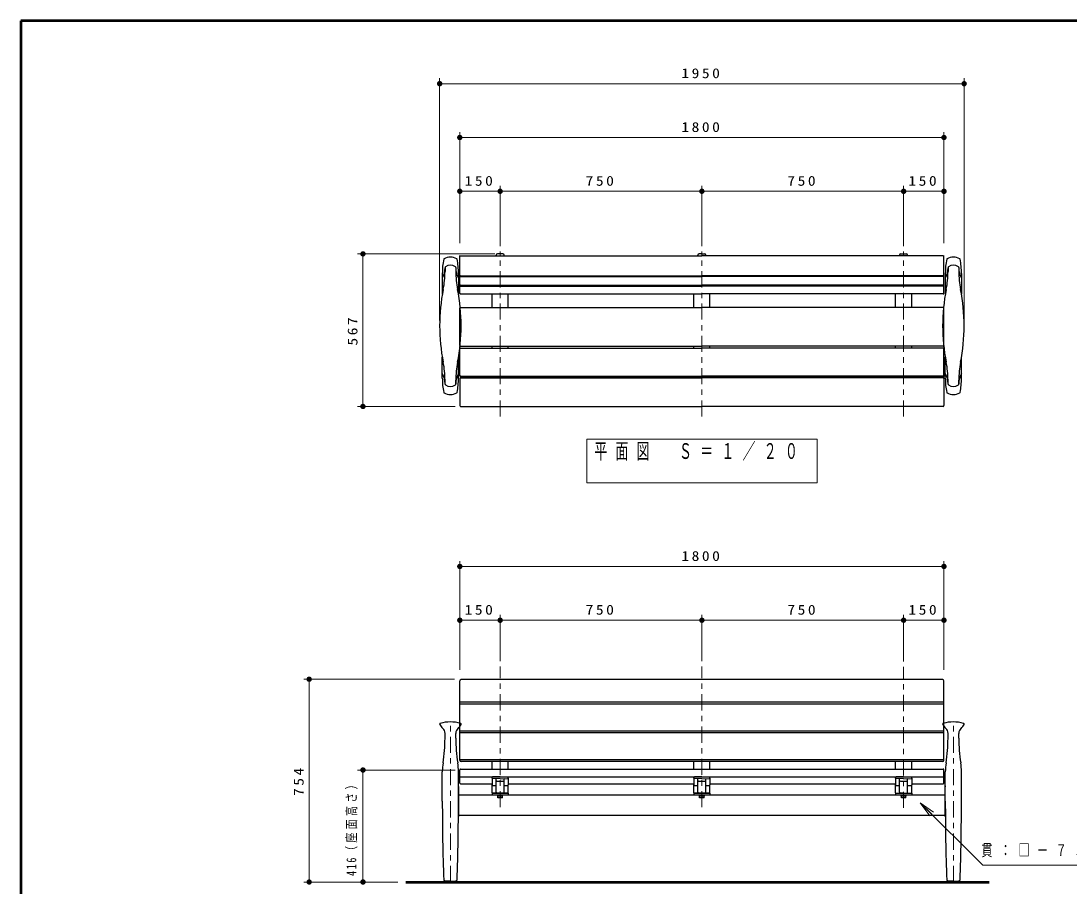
# Model space of a CAD drawing. Units: millimetres on the paper, scale 1:20. Extents: x -385 to 0, y 0 to 267.
# Drawn here: x -385 to -190.2, y 106.2 to 267 of the extents above; entities that cross this region are included whole.
import ezdxf

# ---------------------------------------------------------------- set-up
doc = ezdxf.new("R2010")
doc.units = ezdxf.units.MM
doc.linetypes.add('USER2', pattern=[6, 3, -1, 1, -1])
doc.layers.add('1_20', color=7, linetype='Continuous', lineweight=25)
doc.layers.add('A3図枠', color=7, linetype='Continuous', lineweight=13)
doc.styles.add('ＭＳ ゴシック', font='')
doc.styles.get('ＭＳ ゴシック').set_extended_font_data('MS Gothic')

# ---------------------------------------------------------------- blocks, each defined once
blk = doc.blocks.new('filled_dot')
at = {"color": 0, "linetype": 'Continuous', "lineweight": -2, "const_width": 1.25}
blk.add_lwpolyline([(-0.625, 0, 1), (0.625, 0, 1)], format="xyb", close=True, dxfattribs=at)

msp = doc.modelspace()

# ---------------------------------------------------------------- linework, layer by layer
at = {"layer": '1_20', "lineweight": 13}
for p, q in [((-307.175, 211.329), (-307.175, 256.337)), ((-307.175, 255.337), (-209.675, 255.337)), ((-209.675, 211.329), (-209.675, 256.337)), ((-303.425, 225.666), (-303.425, 246.337)), ((-213.425, 225.666), (-213.425, 246.337)), ((-303.425, 245.337), (-213.425, 245.337)), ((-295.925, 225.115), (-295.925, 236.337)), ((-258.425, 225.159), (-258.425, 236.337)), ((-220.925, 225.115), (-220.925, 236.337)), ((-303.425, 235.337), (-295.925, 235.337)), ((-295.925, 235.337), (-258.425, 235.337)), ((-258.425, 235.337), (-220.925, 235.337)), ((-220.925, 235.337), (-213.425, 235.337)), ((-296.925, 223.701), (-322.425, 223.701)), ((-321.425, 195.341), (-321.425, 223.701)), ((-304.275, 195.341), (-322.425, 195.341)), ((-279.825, 189.257), (-279.825, 181.123)), ((-237.025, 189.257), (-279.825, 189.257)), ((-237.025, 181.123), (-237.025, 189.257)), ((-279.825, 181.123), (-237.025, 181.123)), ((-303.425, 146.35), (-303.425, 166.6)), ((-303.425, 165.6), (-213.425, 165.6)), ((-213.425, 146.35), (-213.425, 166.6)), ((-295.925, 147.995), (-295.925, 156.6)), ((-258.425, 147.995), (-258.425, 156.6)), ((-220.925, 147.945), (-220.925, 156.6)), ((-303.425, 155.6), (-295.925, 155.6)), ((-295.925, 155.6), (-258.425, 155.6)), ((-258.425, 155.6), (-220.925, 155.6)), ((-220.925, 155.6), (-213.425, 155.6)), ((-304.425, 144.641), (-332.425, 144.641)), ((-331.425, 106.94), (-331.425, 144.641)), ((-304.275, 127.752), (-322.425, 127.752)), ((-321.425, 106.94), (-321.425, 127.752)), ((-217.822, 121.688), (-215.702, 119.566)), ((-217.822, 121.688), (-215.348, 119.919)), ((-216.055, 119.212), (-217.822, 121.688)), ((-314.935, 106.94), (-332.425, 106.94)), ((-314.935, 106.94), (-322.425, 106.94))]:
    msp.add_line(p, q, dxfattribs=at)
at = {"layer": '1_20', "linetype": 'USER2', "lineweight": 13}
for p, q in [((-295.925, 193.475), (-295.925, 224.115)), ((-258.425, 193.475), (-258.425, 224.159)), ((-220.925, 193.475), (-220.925, 224.115)), ((-295.925, 120.841), (-295.925, 146.995)), ((-258.425, 120.841), (-258.425, 146.995)), ((-220.925, 120.726), (-220.925, 146.945)), ((-305.175, 106.94), (-305.175, 136.8)), ((-211.675, 106.94), (-211.675, 136.916))]:
    msp.add_line(p, q, dxfattribs=at)
at = {"layer": '1_20'}
for p, q in [((-303.425, 216.412), (-303.425, 223.396)), ((-303.275, 223.352), (-258.425, 223.352)), ((-296.675, 223.352), (-296.675, 223.451)), ((-295.425, 223.701), (-296.425, 223.701)), ((-295.175, 223.352), (-295.175, 223.451)), ((-259.175, 223.352), (-259.175, 223.451)), ((-258.425, 223.701), (-258.925, 223.701)), ((-258.425, 223.701), (-257.925, 223.701)), ((-213.575, 223.352), (-258.425, 223.352)), ((-257.675, 223.352), (-257.675, 223.451)), ((-221.675, 223.352), (-221.675, 223.451)), ((-221.425, 223.701), (-220.425, 223.701)), ((-220.175, 223.352), (-220.175, 223.451)), ((-213.425, 216.412), (-213.425, 223.396)), ((-303.275, 219.607), (-258.425, 219.607)), ((-303.275, 219.489), (-258.425, 219.489)), ((-213.575, 219.607), (-258.425, 219.607)), ((-213.575, 219.489), (-258.425, 219.489)), ((-303.275, 217.858), (-258.425, 217.858)), ((-303.275, 217.708), (-258.425, 217.708)), ((-303.275, 216.262), (-258.425, 216.262)), ((-297.425, 213.764), (-297.425, 216.262)), ((-294.425, 213.764), (-294.425, 216.262)), ((-259.925, 213.764), (-259.925, 216.262)), ((-213.575, 217.858), (-258.425, 217.858)), ((-213.575, 217.708), (-258.425, 217.708)), ((-213.575, 216.262), (-258.425, 216.262)), ((-256.925, 213.764), (-256.925, 216.262)), ((-222.425, 213.764), (-222.425, 216.262)), ((-219.425, 213.764), (-219.425, 216.262)), ((-303.425, 206.672), (-303.425, 213.614)), ((-303.275, 213.764), (-258.425, 213.764)), ((-213.575, 213.764), (-258.425, 213.764)), ((-213.425, 206.672), (-213.425, 213.614)), ((-303.275, 206.522), (-258.425, 206.522)), ((-297.425, 206.205), (-297.425, 206.522)), ((-294.425, 206.205), (-294.425, 206.522)), ((-259.925, 206.205), (-259.925, 206.522)), ((-213.575, 206.522), (-258.425, 206.522)), ((-256.925, 206.205), (-256.925, 206.522)), ((-222.425, 206.205), (-222.425, 206.522)), ((-219.425, 206.205), (-219.425, 206.522)), ((-303.425, 201.011), (-303.425, 206.055)), ((-303.275, 206.205), (-258.425, 206.205)), ((-213.575, 206.205), (-258.425, 206.205)), ((-213.425, 201.011), (-213.425, 206.055)), ((-303.275, 200.986), (-258.425, 200.986)), ((-303.275, 200.861), (-258.425, 200.861)), ((-303.275, 200.688), (-258.425, 200.688)), ((-297.425, 200.688), (-297.425, 200.861)), ((-294.425, 200.688), (-294.425, 200.861)), ((-259.925, 200.688), (-259.925, 200.861)), ((-213.575, 200.986), (-258.425, 200.986)), ((-213.575, 200.861), (-258.425, 200.861)), ((-213.575, 200.688), (-258.425, 200.688)), ((-256.925, 200.688), (-256.925, 200.861)), ((-222.425, 200.688), (-222.425, 200.861)), ((-219.425, 200.688), (-219.425, 200.861)), ((-303.425, 200.538), (-303.425, 195.491)), ((-213.425, 200.538), (-213.425, 195.491)), ((-303.275, 195.341), (-258.425, 195.341)), ((-213.575, 195.341), (-258.425, 195.341)), ((-303.425, 129.561), (-303.425, 144.307)), ((-213.675, 144.557), (-303.175, 144.557)), ((-213.425, 129.561), (-213.425, 144.307)), ((-303.425, 140.404), (-213.425, 140.404)), ((-303.425, 140.087), (-213.425, 140.087)), ((-303.425, 135.015), (-213.425, 135.015)), ((-303.425, 134.726), (-213.425, 134.726)), ((-213.425, 129.655), (-303.425, 129.655)), ((-213.675, 129.339), (-303.175, 129.339)), ((-297.425, 127.929), (-297.425, 129.339)), ((-294.425, 127.929), (-294.425, 129.339)), ((-259.925, 127.929), (-259.925, 129.339)), ((-256.925, 127.929), (-256.925, 129.339)), ((-222.425, 127.929), (-222.425, 129.339)), ((-219.425, 127.929), (-219.425, 129.339)), ((-303.425, 125.34), (-303.425, 127.779)), ((-303.275, 127.929), (-213.575, 127.929)), ((-213.425, 125.34), (-213.425, 127.779)), ((-303.425, 126.521), (-213.425, 126.521)), ((-303.275, 125.19), (-297.425, 125.19)), ((-297.425, 126.271), (-297.425, 126.378)), ((-297.425, 126.271), (-297.425, 124.99)), ((-297.425, 123.537), (-297.425, 124.99)), ((-295.925, 126.527), (-297.328, 126.478)), ((-295.925, 126.122), (-297.328, 126.171)), ((-297.325, 124.89), (-296.675, 124.89)), ((-296.675, 123.611), (-296.675, 126.076)), ((-296.525, 125.681), (-295.325, 125.681)), ((-295.925, 126.527), (-294.521, 126.478)), ((-295.925, 126.122), (-294.521, 126.171)), ((-295.175, 123.611), (-295.175, 126.076)), ((-295.175, 124.89), (-294.525, 124.89)), ((-294.425, 126.271), (-294.425, 126.378)), ((-294.425, 126.271), (-294.425, 124.99)), ((-294.425, 125.19), (-259.925, 125.19)), ((-294.425, 123.537), (-294.425, 124.99)), ((-259.925, 126.271), (-259.925, 126.378)), ((-259.925, 126.271), (-259.925, 124.99)), ((-259.925, 123.537), (-259.925, 124.99)), ((-258.425, 126.527), (-259.828, 126.478)), ((-258.425, 126.122), (-259.828, 126.171)), ((-259.825, 124.89), (-259.175, 124.89)), ((-259.175, 123.611), (-259.175, 126.076)), ((-259.025, 125.681), (-257.825, 125.681)), ((-258.425, 126.527), (-257.021, 126.478)), ((-258.425, 126.122), (-257.021, 126.171)), ((-257.675, 123.611), (-257.675, 126.076)), ((-257.675, 124.89), (-257.025, 124.89)), ((-256.925, 126.271), (-256.925, 126.378)), ((-256.925, 126.271), (-256.925, 124.99)), ((-256.925, 125.19), (-222.425, 125.19)), ((-256.925, 123.537), (-256.925, 124.99)), ((-222.425, 126.378), (-222.425, 126.521)), ((-222.425, 126.271), (-222.425, 126.378)), ((-222.425, 126.271), (-222.425, 124.99)), ((-222.425, 123.537), (-222.425, 124.99)), ((-220.925, 126.527), (-222.328, 126.478)), ((-220.925, 126.122), (-222.328, 126.171)), ((-222.325, 124.89), (-221.675, 124.89)), ((-221.675, 123.611), (-221.675, 126.076)), ((-221.525, 125.681), (-220.325, 125.681)), ((-220.925, 126.527), (-219.521, 126.478)), ((-220.925, 126.122), (-219.521, 126.171)), ((-220.175, 123.611), (-220.175, 126.076)), ((-220.175, 124.89), (-219.525, 124.89)), ((-219.425, 126.378), (-219.425, 126.521)), ((-219.425, 126.271), (-219.425, 126.378)), ((-219.425, 126.271), (-219.425, 124.99)), ((-219.425, 125.19), (-213.575, 125.19)), ((-219.425, 123.537), (-219.425, 124.99)), ((-303.625, 123.14), (-213.225, 123.14)), ((-297.425, 123.44), (-297.425, 123.14)), ((-297.425, 123.44), (-294.425, 123.44)), ((-294.499, 123.44), (-297.351, 123.44)), ((-295.925, 123.44), (-296.53, 123.461)), ((-296.45, 123.14), (-296.45, 123.04)), ((-296.45, 123.14), (-295.4, 123.14)), ((-296.45, 123.04), (-295.4, 123.04)), ((-295.465, 123.04), (-296.385, 123.04)), ((-296.385, 122.915), (-296.385, 123.04)), ((-295.465, 122.915), (-296.385, 122.915)), ((-296.35, 122.595), (-296.35, 122.915)), ((-295.962, 122.915), (-295.928, 123.04)), ((-295.925, 123.44), (-295.32, 123.461)), ((-295.925, 122.915), (-295.925, 122.595)), ((-295.922, 122.915), (-295.888, 123.04)), ((-295.5, 122.595), (-295.5, 122.915)), ((-295.465, 122.915), (-295.465, 123.04)), ((-295.4, 123.04), (-295.4, 123.14)), ((-294.425, 123.44), (-294.425, 123.14)), ((-259.925, 123.44), (-256.925, 123.44)), ((-259.925, 123.44), (-259.925, 123.14)), ((-256.999, 123.44), (-259.851, 123.44)), ((-258.425, 123.44), (-259.03, 123.461)), ((-258.95, 123.14), (-258.95, 123.04)), ((-258.95, 123.14), (-257.9, 123.14)), ((-258.95, 123.04), (-257.9, 123.04)), ((-257.965, 123.04), (-258.885, 123.04)), ((-258.885, 122.915), (-258.885, 123.04)), ((-257.965, 122.915), (-258.885, 122.915)), ((-258.85, 122.595), (-258.85, 122.915)), ((-258.462, 122.915), (-258.428, 123.04)), ((-258.425, 123.44), (-257.82, 123.461)), ((-258.425, 122.915), (-258.425, 122.595)), ((-258.422, 122.915), (-258.388, 123.04)), ((-258, 122.595), (-258, 122.915)), ((-257.965, 122.915), (-257.965, 123.04)), ((-257.9, 123.04), (-257.9, 123.14)), ((-256.925, 123.44), (-256.925, 123.14)), ((-222.425, 123.44), (-222.425, 123.14)), ((-222.425, 123.44), (-219.425, 123.44)), ((-222.351, 123.44), (-219.499, 123.44)), ((-220.925, 123.44), (-221.53, 123.461)), ((-221.45, 123.14), (-221.45, 123.04)), ((-221.45, 123.14), (-220.4, 123.14)), ((-221.45, 123.04), (-220.4, 123.04)), ((-220.465, 123.04), (-221.385, 123.04)), ((-221.385, 122.915), (-221.385, 123.04)), ((-220.465, 122.915), (-221.385, 122.915)), ((-221.35, 122.595), (-221.35, 122.915)), ((-220.962, 122.915), (-220.928, 123.04)), ((-220.925, 122.915), (-220.925, 122.595)), ((-220.922, 122.915), (-220.888, 123.04)), ((-220.5, 122.595), (-220.5, 122.915)), ((-220.465, 122.915), (-220.465, 123.04)), ((-220.4, 123.04), (-220.4, 123.14)), ((-219.425, 123.44), (-219.425, 123.14)), ((-295.5, 122.595), (-296.35, 122.595)), ((-258, 122.595), (-258.85, 122.595)), ((-220.5, 122.595), (-221.35, 122.595)), ((-303.625, 119.09), (-303.688, 119.09)), ((-303.625, 119.39), (-213.225, 119.39)), ((-213.225, 119.09), (-213.162, 119.09)), ((-306.175, 106.94), (-304.175, 106.94)), ((-210.675, 106.94), (-212.675, 106.94))]:
    msp.add_line(p, q, dxfattribs=at)
at = {"layer": '1_20', "color": 4}
for p, q in [((-306.175, 221.185), (-306.175, 220.44)), ((-304.175, 221.185), (-304.175, 220.44)), ((-212.675, 221.185), (-212.675, 220.44)), ((-210.675, 221.185), (-210.675, 220.44)), ((-306.675, 220.068), (-306.675, 216.183)), ((-303.675, 220.068), (-303.675, 216.183)), ((-213.175, 220.068), (-213.175, 216.183)), ((-210.175, 220.068), (-210.175, 216.183)), ((-306.675, 200.59), (-306.675, 204.474)), ((-303.675, 200.59), (-303.675, 204.474)), ((-213.175, 200.59), (-213.175, 204.474)), ((-210.175, 200.59), (-210.175, 204.474)), ((-306.175, 199.472), (-306.175, 200.217)), ((-304.175, 199.472), (-304.175, 200.217)), ((-212.675, 199.472), (-212.675, 200.217)), ((-210.675, 199.472), (-210.675, 200.217)), ((-306.175, 133.648), (-306.175, 134.572)), ((-304.175, 133.648), (-304.175, 134.572)), ((-212.675, 133.648), (-212.675, 134.572)), ((-210.675, 133.648), (-210.675, 134.572)), ((-306.675, 121.94), (-306.675, 127.433)), ((-303.675, 121.94), (-303.675, 127.433)), ((-213.175, 121.94), (-213.175, 127.433)), ((-210.175, 121.94), (-210.175, 127.433)), ((-305.175, 107.115), (-306.283, 107.173)), ((-305.175, 107.115), (-304.067, 107.173)), ((-211.675, 107.115), (-212.783, 107.173)), ((-211.675, 107.115), (-210.567, 107.173)), ((-306.175, 106.94), (-306.175, 107.073)), ((-304.175, 106.94), (-304.175, 107.073)), ((-212.675, 106.94), (-212.675, 107.073)), ((-210.675, 106.94), (-210.675, 107.073))]:
    msp.add_line(p, q, dxfattribs=at)
at = {"layer": '1_20', "color": 131}
for p, q in [((-303.625, 119.09), (-303.625, 124.64)), ((-213.225, 119.09), (-213.225, 124.64))]:
    msp.add_line(p, q, dxfattribs=at)
at = {"layer": '1_20', "lineweight": 50}
msp.add_line((-313.452, 106.94), (-205.051, 106.94), dxfattribs=at)
at = {"layer": '1_20', "lineweight": 13}
msp.add_lwpolyline([(-217.822, 121.688), (-206.226, 110.087), (-166.988, 110.087)], dxfattribs=at)
at = {"layer": '1_20', "color": 4}
for centre, radius, start, end in [((-292.773, 220.068), 13.902, 169.05833, 180), ((-306.275, 222.678), 0.15, 116.11733, 169.05833), ((-305.175, 220.434), 2.649, 63.88267, 116.11733), ((-304.075, 222.678), 0.15, 10.94167, 63.88267), ((-317.577, 220.068), 13.902, 0, 10.94167), ((-199.273, 220.068), 13.902, 169.05833, 180), ((-212.775, 222.678), 0.15, 116.11733, 169.05833), ((-211.675, 220.434), 2.649, 63.88267, 116.11733), ((-210.575, 222.678), 0.15, 10.94167, 63.88267), ((-224.077, 220.068), 13.902, 0, 10.94167), ((-309.98, 221.089), 3.805, 330.87712, 0), ((-323.273, 220.44), 17.098, 348.70424, 0), ((-306.025, 221.185), 0.15, 122.77908, 180), ((-305.175, 219.865), 1.72, 57.22092, 122.77908), ((-304.325, 221.185), 0.15, 0, 57.22092), ((-300.37, 221.089), 3.805, 180, 209.12288), ((-287.076, 220.44), 17.098, 180, 191.29576), ((-216.48, 221.089), 3.805, 330.87712, 0), ((-229.773, 220.44), 17.098, 348.70424, 0), ((-212.525, 221.185), 0.15, 122.77908, 180), ((-211.675, 219.865), 1.72, 57.22092, 122.77908), ((-210.825, 221.185), 0.15, 0, 57.22092), ((-206.87, 221.089), 3.805, 180, 209.12288), ((-193.576, 220.44), 17.098, 180, 191.29576), ((-272.649, 210.329), 34.526, 168.70424, 191.29576), ((-337.7, 210.329), 34.526, 348.70424, 11.29576), ((-179.149, 210.329), 34.526, 168.70424, 191.29576), ((-244.2, 210.329), 34.526, 348.70424, 11.29576), ((-323.273, 200.217), 17.098, 0, 11.29576), ((-287.076, 200.217), 17.098, 168.70424, 180), ((-229.773, 200.217), 17.098, 0, 11.29576), ((-193.576, 200.217), 17.098, 168.70424, 180), ((-309.98, 199.568), 3.805, 0, 29.12288), ((-300.37, 199.568), 3.805, 150.87712, 180), ((-216.48, 199.568), 3.805, 0, 29.12288), ((-206.87, 199.568), 3.805, 150.87712, 180), ((-292.773, 200.59), 13.902, 180, 190.94167), ((-306.025, 199.472), 0.15, 180, 237.22092), ((-305.175, 200.792), 1.72, 237.22092, 302.77908), ((-304.325, 199.472), 0.15, 302.77908, 0), ((-317.577, 200.59), 13.902, 349.05833, 0), ((-199.273, 200.59), 13.902, 180, 190.94167), ((-212.525, 199.472), 0.15, 180, 237.22092), ((-211.675, 200.792), 1.72, 237.22092, 302.77908), ((-210.825, 199.472), 0.15, 302.77908, 0), ((-224.077, 200.59), 13.902, 349.05833, 0), ((-306.275, 197.979), 0.15, 190.94167, 243.88267), ((-305.175, 200.223), 2.649, 243.88267, 296.11733), ((-304.075, 197.979), 0.15, 296.11733, 349.05833), ((-212.775, 197.979), 0.15, 190.94167, 243.88267), ((-211.675, 200.223), 2.649, 243.88267, 296.11733), ((-210.575, 197.979), 0.15, 296.11733, 349.05833), ((-307.025, 136.29), 0.15, 105.3921, 213.20587), ((-305.175, 129.57), 7.12, 74.6079, 105.3921), ((-303.325, 136.29), 0.15, 326.79413, 74.6079), ((-213.525, 136.29), 0.15, 105.3921, 213.20587), ((-211.675, 129.57), 7.12, 74.6079, 105.3921), ((-209.825, 136.29), 0.15, 326.79413, 74.6079), ((-304.731, 137.558), 2.771, 208.93513, 227.92204), ((-307.428, 134.572), 1.253, 0, 47.92204), ((-302.922, 134.572), 1.253, 132.07796, 180), ((-305.618, 137.558), 2.771, 312.07795, 331.06487), ((-211.231, 137.558), 2.771, 208.93513, 227.92204), ((-213.928, 134.572), 1.253, 0, 47.92204), ((-209.422, 134.572), 1.253, 132.07796, 180), ((-212.118, 137.558), 2.771, 312.07795, 331.06487), ((-334.63, 133.648), 28.456, 350.79971, 0), ((-275.719, 133.648), 28.456, 180, 189.2003), ((-241.13, 133.648), 28.456, 350.79971, 0), ((-182.219, 133.648), 28.456, 180, 189.2003), ((-296.264, 127.433), 10.411, 170.7997, 180), ((-314.086, 127.433), 10.411, 0, 9.2003), ((-202.764, 127.433), 10.411, 170.7997, 180), ((-220.586, 127.433), 10.411, 0, 9.2003), ((120.922, 121.94), 427.597, 180, 181.95969), ((-731.272, 121.94), 427.597, 358.04031, 0), ((214.422, 121.94), 427.597, 180, 181.95969), ((-637.772, 121.94), 427.597, 358.04031, 0), ((-306.275, 107.323), 0.15, 181.95969, 267), ((-306.275, 107.073), 0.1, 0, 87), ((-304.075, 107.073), 0.1, 93, 180), ((-304.075, 107.323), 0.15, 273, 358.04031), ((-212.775, 107.323), 0.15, 181.95969, 267), ((-212.775, 107.073), 0.1, 0, 87), ((-210.575, 107.073), 0.1, 93, 180), ((-210.575, 107.323), 0.15, 273, 358.04031)]:
    msp.add_arc(centre, radius, start, end, dxfattribs=at)
at = {"layer": '1_20'}
for centre, radius, start, end in [((-303.275, 223.202), 0.15, 90, 180), ((-296.425, 223.451), 0.25, 90, 180), ((-295.425, 223.451), 0.25, 0, 90), ((-258.925, 223.451), 0.25, 90, 180), ((-257.925, 223.451), 0.25, 0, 90), ((-221.425, 223.451), 0.25, 90, 180), ((-220.425, 223.451), 0.25, 0, 90), ((-213.575, 223.202), 0.15, 0, 90), ((-303.275, 219.757), 0.15, 180, 270), ((-303.275, 219.639), 0.15, 180, 270), ((-213.575, 219.757), 0.15, 270, 0), ((-213.575, 219.639), 0.15, 270, 0), ((-303.275, 218.008), 0.15, 180, 270), ((-303.275, 217.858), 0.15, 180, 270), ((-303.275, 216.412), 0.15, 180, 270), ((-213.575, 218.008), 0.15, 270, 0), ((-213.575, 217.858), 0.15, 270, 0), ((-213.575, 216.412), 0.15, 270, 0), ((-303.275, 213.614), 0.15, 90, 180), ((-213.575, 213.614), 0.15, 0, 90), ((-303.275, 206.672), 0.15, 180, 270), ((-213.575, 206.672), 0.15, 270, 0), ((-303.275, 206.055), 0.15, 90, 180), ((-213.575, 206.055), 0.15, 0, 90), ((-303.275, 201.136), 0.15, 180, 270), ((-303.275, 201.011), 0.15, 180, 270), ((-303.275, 200.538), 0.15, 90, 180), ((-213.575, 201.136), 0.15, 270, 0), ((-213.575, 201.011), 0.15, 270, 0), ((-213.575, 200.538), 0.15, 0, 90), ((-303.275, 195.491), 0.15, 180, 270), ((-213.575, 195.491), 0.15, 270, 0), ((-303.175, 144.307), 0.25, 90, 180), ((-213.675, 144.307), 0.25, 0, 90), ((-303.175, 129.589), 0.25, 180, 270), ((-213.675, 129.589), 0.25, 270, 0), ((-303.275, 127.779), 0.15, 90, 180), ((-213.575, 127.779), 0.15, 0, 90), ((-303.275, 125.34), 0.15, 180, 270), ((-297.325, 126.378), 0.1, 92, 180), ((-297.325, 126.271), 0.1, 180, 268), ((-297.325, 124.99), 0.1, 180, 270), ((-296.75, 126.076), 0.075, 0, 88), ((-296.525, 125.831), 0.15, 180, 270), ((-295.325, 125.831), 0.15, 270, 0), ((-295.1, 126.076), 0.075, 92, 180), ((-294.525, 124.99), 0.1, 270, 0), ((-294.525, 126.378), 0.1, 0, 88), ((-294.525, 126.271), 0.1, 272, 0), ((-259.825, 126.378), 0.1, 92, 180), ((-259.825, 126.271), 0.1, 180, 268), ((-259.825, 124.99), 0.1, 180, 270), ((-259.25, 126.076), 0.075, 0, 88), ((-259.025, 125.831), 0.15, 180, 270), ((-257.825, 125.831), 0.15, 270, 0), ((-257.6, 126.076), 0.075, 92, 180), ((-257.025, 124.99), 0.1, 270, 0), ((-257.025, 126.378), 0.1, 0, 88), ((-257.025, 126.271), 0.1, 272, 0), ((-222.325, 126.378), 0.1, 92, 180), ((-222.325, 126.271), 0.1, 180, 268), ((-222.325, 124.99), 0.1, 180, 270), ((-221.75, 126.076), 0.075, 0, 88), ((-221.525, 125.831), 0.15, 180, 270), ((-220.325, 125.831), 0.15, 270, 0), ((-220.1, 126.076), 0.075, 92, 180), ((-219.525, 124.99), 0.1, 270, 0), ((-219.525, 126.378), 0.1, 0, 88), ((-219.525, 126.271), 0.1, 272, 0), ((-213.575, 125.34), 0.15, 270, 0), ((-297.325, 123.537), 0.1, 180, 254.94761), ((-296.525, 123.611), 0.15, 180, 268), ((-295.325, 123.611), 0.15, 272, 0), ((-294.525, 123.537), 0.1, 285.05239, 0), ((-259.825, 123.537), 0.1, 180, 254.94761), ((-259.025, 123.611), 0.15, 180, 268), ((-257.825, 123.611), 0.15, 272, 0), ((-257.025, 123.537), 0.1, 285.05239, 0), ((-222.325, 123.537), 0.1, 180, 254.94761), ((-221.525, 123.611), 0.15, 180, 268), ((-220.325, 123.611), 0.15, 272, 0), ((-219.525, 123.537), 0.1, 285.05239, 0)]:
    msp.add_arc(centre, radius, start, end, dxfattribs=at)
at = {"layer": '1_20', "color": 131}
for centre, start, end in [((-304.075, 124.64), 0, 27.26604), ((-212.775, 124.64), 152.73396, 180)]:
    msp.add_arc(centre, 0.45, start, end, dxfattribs=at)
at = {"layer": 'A3図枠', "lineweight": 50}
for p, q in [((-385, 267), (-385, 0)), ((0, 267), (-385, 267))]:
    msp.add_line(p, q, dxfattribs=at)

# ---------------------------------------------------------------- block references
at = {"layer": '1_20', "lineweight": 13, "xscale": 0.4, "yscale": 0.4}
for p in [(-307.175, 255.337), (-303.425, 245.337), (-303.425, 235.337), (-295.925, 235.337), (-258.425, 235.337), (-220.925, 235.337), (-303.425, 165.6), (-303.425, 155.6), (-295.925, 155.6), (-258.425, 155.6), (-220.925, 155.6)]:
    msp.add_blockref('filled_dot', p, dxfattribs=at)
for p, rotation in [((-209.675, 255.337), 180), ((-213.425, 245.337), 180), ((-295.925, 235.337), 180), ((-258.425, 235.337), 180), ((-220.925, 235.337), 180), ((-213.425, 235.337), 180), ((-321.425, 223.701), 270), ((-321.425, 195.341), 90), ((-213.425, 165.6), 180), ((-295.925, 155.6), 180), ((-258.425, 155.6), 180), ((-220.925, 155.6), 180), ((-213.425, 155.6), 180), ((-331.425, 144.641), 270), ((-321.425, 127.752), 270), ((-331.425, 106.94), 90), ((-321.425, 106.94), 90)]:
    msp.add_blockref('filled_dot', p, dxfattribs=dict(at, rotation=rotation))

# ---------------------------------------------------------------- texts
at = {"layer": '1_20', "style": 'ＭＳ ゴシック'}
for s, insert, char_height, attachment_point in [('\\T1.33;\\W1.15;1950', (-258.425, 256.337), 1.833, 8), ('\\T1.33;\\W1.15;1800', (-258.425, 246.337), 1.833, 8), ('\\T1.33;\\W1.15;150', (-299.675, 236.337), 1.833, 8), ('\\T1.33;\\W1.15;750', (-277.175, 236.337), 1.833, 8), ('\\T1.33;\\W1.15;750', (-239.675, 236.337), 1.833, 8), ('\\T1.33;\\W1.15;150', (-217.175, 236.337), 1.833, 8), ('\\T1.64;\\W0.6;平面図\u3000Ｓ＝１／２０', (-278.425, 188.523), 2.933, 1), ('\\T1.33;\\W1.15;1800', (-258.425, 166.6), 1.833, 8), ('\\T1.33;\\W1.15;150', (-299.675, 156.6), 1.833, 8), ('\\T1.33;\\W1.15;750', (-277.175, 156.6), 1.833, 8), ('\\T1.33;\\W1.15;750', (-239.675, 156.6), 1.833, 8), ('\\T1.33;\\W1.15;150', (-217.175, 156.6), 1.833, 8), ('\\T1.64;\\W0.7;貫：□－７５×４５×３．２', (-206.475, 112.737), 2.199, 4)]:
    msp.add_mtext(s, dxfattribs=dict(at, insert=insert, char_height=char_height, attachment_point=attachment_point))
at = {"layer": '1_20', "char_height": 1.833, "attachment_point": 8, "rotation": 90, "style": 'ＭＳ ゴシック'}
for s, insert in [('\\T1.33;\\W1.15;567', (-322.425, 209.521)), ('\\T1.33;\\W1.15;754', (-332.425, 125.791)), ('\\T1.32;\\W0.75;416（座面高さ）', (-322.425, 117.346))]:
    msp.add_mtext(s, dxfattribs=dict(at, insert=insert))

doc.saveas('drawing.dxf')
